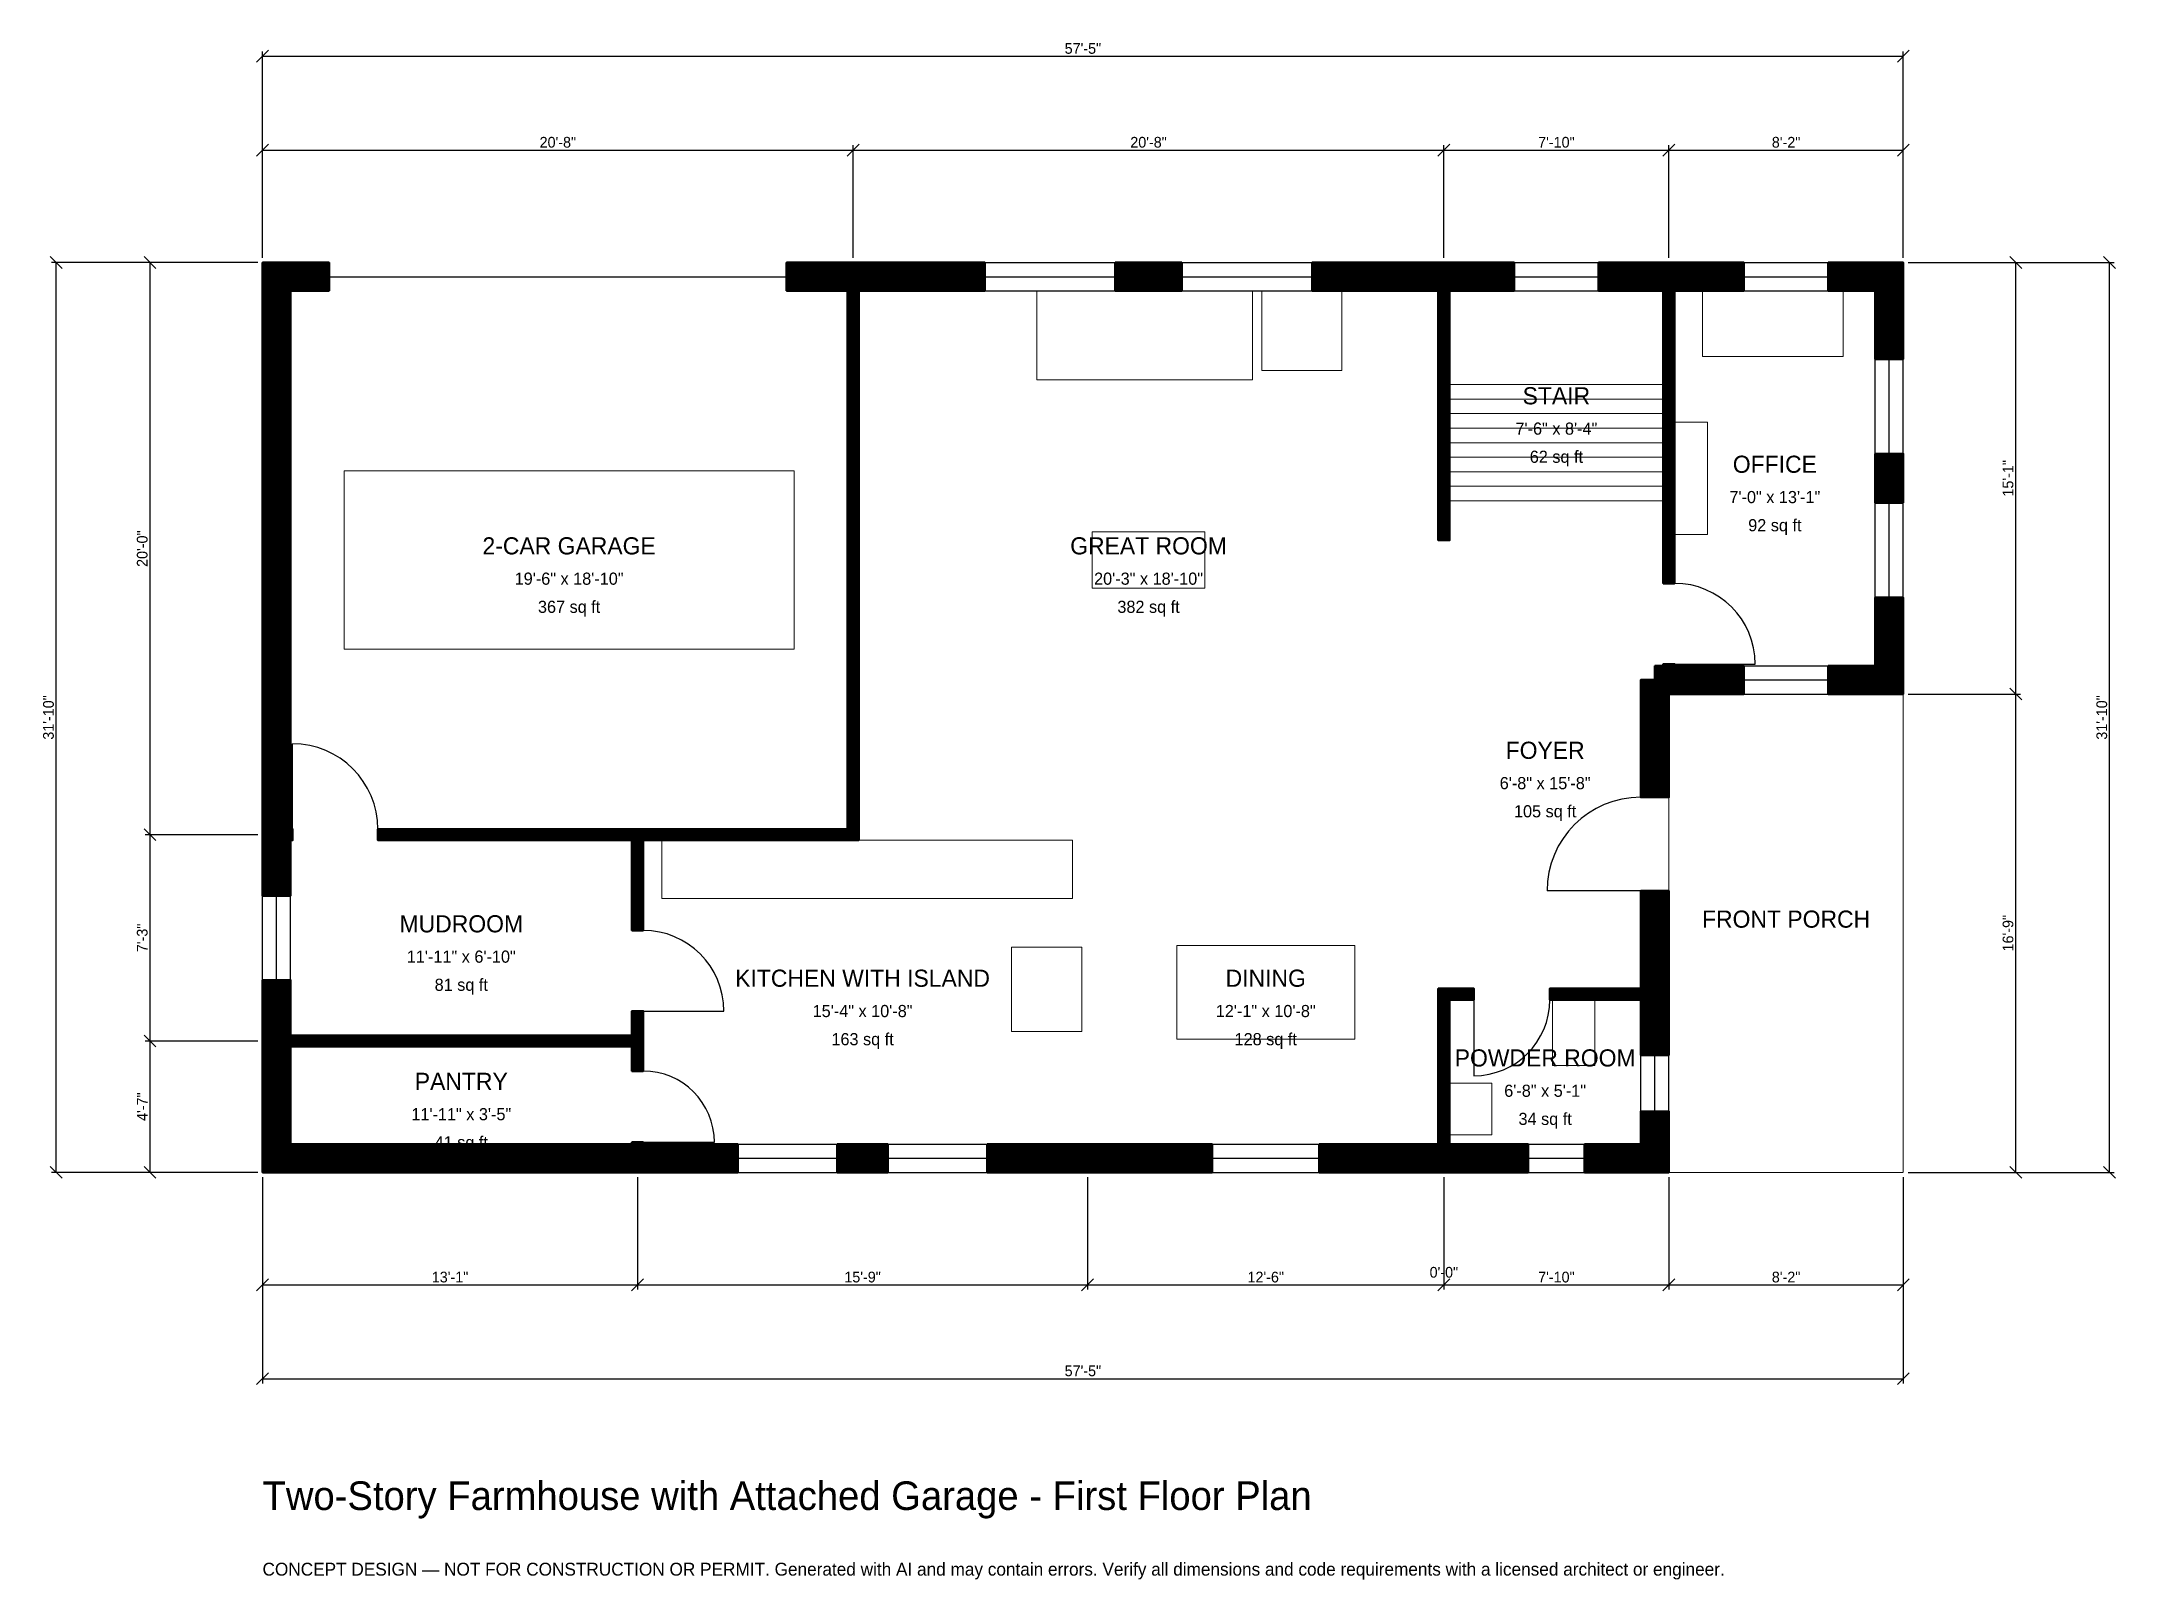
# Model space of a CAD drawing. Header units: inches. Extents: x -93 to 778, y -171 to 475.
import ezdxf
from ezdxf.enums import TextEntityAlignment as Align

# ---------------------------------------------------------------- set-up
doc = ezdxf.new("R2010")
doc.units = ezdxf.units.IN
doc.header["$MEASUREMENT"] = 0
doc.linetypes.add('DASHED', pattern=[0.6, 0.5, -0.1])
for name, color, linetype, lineweight in [('A-ANNO-DIMS', 1, 'Continuous', 13), ('A-ANNO-TEXT', 7, 'Continuous', 18), ('A-AREA-IDEN', 7, 'Continuous', 18), ('A-DOOR', 2, 'Continuous', 25), ('A-FLOR-FIXT', 9, 'Continuous', 13), ('A-FLOR-STRS', 3, 'Continuous', 18), ('A-FURN', 9, 'Continuous', 13), ('A-GLAZ', 4, 'Continuous', 25), ('A-SITE-PAVE', 8, 'Continuous', 13), ('A-WALL', 7, 'Continuous', 50), ('A-WALL-PATT', 8, 'Continuous', 13)]:
    doc.layers.add(name, color=color, linetype=linetype, lineweight=lineweight)
doc.dimstyles.new('PLAN', dxfattribs={"dimtxt": 4.5, "dimasz": 3, "dimexe": 2, "dimexo": 2, "dimgap": 1, "dimtad": 1, "dimdec": 0, "dimlunit": 4, "dimtsz": 2.5, "dimcen": 2.5, "dimclrd": 1, "dimclre": 1, "dimazin": 3, "dimtfac": 1, "dimtmove": 0, "dimatfit": 3})

msp = doc.modelspace()

# ---------------------------------------------------------------- hatches: boundary and pattern name
at = {"layer": 'A-WALL-PATT'}
h = msp.add_hatch(dxfattribs=at)
h.set_pattern_fill('ANSI31', color=8, scale=0.8)
h.paths.add_polyline_path([(159.8425, 0), (159.8425, 0), (155.1181, 0), (155.1181, 0), (151.5748, 0), (11.811, 0), (11.811, 0), (0, 0), (0, 0), (0, 0), (0, 0), (0, 0), (0, 11.811), (0, 11.811), (0, 49.2126), (0, 52.7559), (0, 52.7559), (0, 57.4803), (0, 57.4803), (0, 61.0236), (0, 80.7087), (11.811, 80.7087), (11.811, 61.0236), (11.811, 57.4803), (155.1181, 57.4803), (155.1181, 67.7165), (159.8425, 67.7165), (159.8425, 57.4803), (159.8425, 52.7559), (159.8425, 42.5197), (155.1181, 42.5197), (155.1181, 52.7559), (11.811, 52.7559), (11.811, 49.2126), (11.811, 11.811), (151.5748, 11.811), (155.1181, 11.811), (155.1181, 12.5984), (159.8425, 12.5984), (159.8425, 11.811), (163.3858, 11.811), (199.6063, 11.811), (199.6063, 0), (163.3858, 0), (159.8425, 0)])
h.paths.add_polyline_path([(0, 135.8268), (0, 139.3701), (0, 139.3701), (0, 144.0945), (0, 144.0945), (0, 147.6378), (0, 370.0787), (0, 370.0787), (0, 381.8898), (0, 381.8898), (0, 381.8898), (0, 381.8898), (11.811, 381.8898), (11.811, 381.8898), (27.9528, 381.8898), (27.9528, 370.0787), (11.811, 370.0787), (11.811, 147.6378), (11.811, 144.0945), (12.5984, 144.0945), (12.5984, 139.3701), (11.811, 139.3701), (11.811, 135.8268), (11.811, 116.1417), (0, 116.1417), (0, 135.8268)])
h.paths.add_polyline_path([(242.126, 381.8898), (245.6693, 381.8898), (245.6693, 381.8898), (250.3937, 381.8898), (250.3937, 381.8898), (253.937, 381.8898), (303.3465, 381.8898), (303.3465, 370.0787), (253.937, 370.0787), (250.3937, 370.0787), (250.3937, 144.0945), (250.3937, 139.3701), (245.6693, 139.3701), (159.8425, 139.3701), (159.8425, 101.5748), (155.1181, 101.5748), (155.1181, 139.3701), (48.4252, 139.3701), (48.4252, 144.0945), (155.1181, 144.0945), (159.8425, 144.0945), (245.6693, 144.0945), (245.6693, 370.0787), (242.126, 370.0787), (220.0787, 370.0787), (220.0787, 381.8898), (242.126, 381.8898)])
h.paths.add_polyline_path([(386.0236, 381.8898), (386.0236, 370.0787), (358.0709, 370.0787), (358.0709, 381.8898), (386.0236, 381.8898)])
h.paths.add_polyline_path([(490.1575, 381.8898), (493.7008, 381.8898), (493.7008, 381.8898), (498.4252, 381.8898), (498.4252, 381.8898), (501.9685, 381.8898), (525.5906, 381.8898), (525.5906, 370.0787), (501.9685, 370.0787), (498.4252, 370.0787), (498.4252, 265.3543), (493.7008, 265.3543), (493.7008, 370.0787), (490.1575, 370.0787), (440.748, 370.0787), (440.748, 381.8898), (490.1575, 381.8898)])
h.paths.add_polyline_path([(584.6457, 381.8898), (588.189, 381.8898), (588.189, 381.8898), (592.9134, 381.8898), (592.9134, 381.8898), (596.4567, 381.8898), (622.0472, 381.8898), (622.0472, 370.0787), (596.4567, 370.0787), (592.9134, 370.0787), (592.9134, 270.0787), (592.9134, 265.3543), (592.9134, 247.2441), (588.189, 247.2441), (588.189, 265.3543), (588.189, 270.0787), (588.189, 370.0787), (584.6457, 370.0787), (561.0236, 370.0787), (561.0236, 381.8898), (584.6457, 381.8898)])
h.paths.add_polyline_path([(677.1654, 381.8898), (677.1654, 381.8898), (688.9764, 381.8898), (688.9764, 381.8898), (688.9764, 381.8898), (688.9764, 370.0787), (688.9764, 370.0787), (688.9764, 341.4042), (677.1654, 341.4042), (677.1654, 370.0787), (657.4803, 370.0787), (657.4803, 381.8898), (677.1654, 381.8898)])
h.paths.add_polyline_path([(688.9764, 281.0367), (677.1654, 281.0367), (677.1654, 301.6404), (688.9764, 301.6404), (688.9764, 281.0367)])
h.paths.add_polyline_path([(688.9764, 212.5984), (688.9764, 212.5984), (688.9764, 200.7874), (688.9764, 200.7874), (688.9764, 200.7874), (677.1654, 200.7874), (677.1654, 200.7874), (657.4803, 200.7874), (657.4803, 212.5984), (677.1654, 212.5984), (677.1654, 241.273), (688.9764, 241.273), (688.9764, 212.5984)])
h.paths.add_polyline_path([(592.9134, 200.7874), (592.9134, 200.7874), (590.5512, 200.7874), (590.5512, 198.4252), (590.5512, 198.4252), (590.5512, 157.4803), (578.7402, 157.4803), (578.7402, 206.6929), (584.6457, 206.6929), (584.6457, 212.5984), (588.189, 212.5984), (588.189, 213.3858), (592.9134, 213.3858), (592.9134, 212.5984), (622.0472, 212.5984), (622.0472, 200.7874), (592.9134, 200.7874)])
h.paths.add_polyline_path([(590.5512, 80.7087), (590.5512, 77.1654), (590.5512, 77.1654), (590.5512, 72.4409), (590.5512, 72.4409), (590.5512, 68.8976), (590.5512, 49.2126), (578.7402, 49.2126), (578.7402, 68.8976), (578.7402, 72.4409), (540.5512, 72.4409), (540.5512, 77.1654), (578.7402, 77.1654), (578.7402, 80.7087), (578.7402, 118.1102), (590.5512, 118.1102), (590.5512, 80.7087)])
h.paths.add_polyline_path([(590.5512, 11.811), (590.5512, 11.811), (590.5512, 0), (590.5512, 0), (590.5512, 0), (590.5512, 0), (578.7402, 0), (578.7402, 0), (555.1181, 0), (555.1181, 11.811), (578.7402, 11.811), (578.7402, 25.5906), (590.5512, 25.5906), (590.5512, 11.811)])
h.paths.add_polyline_path([(501.9685, 0), (498.4252, 0), (498.4252, 0), (493.7008, 0), (493.7008, 0), (490.1575, 0), (443.7008, 0), (443.7008, 11.811), (490.1575, 11.811), (493.7008, 11.811), (493.7008, 72.4409), (493.7008, 72.4409), (493.7008, 77.1654), (493.7008, 77.1654), (498.4252, 77.1654), (508.6614, 77.1654), (508.6614, 72.4409), (498.4252, 72.4409), (498.4252, 11.811), (501.9685, 11.811), (531.4961, 11.811), (531.4961, 0), (501.9685, 0)])
h.paths.add_polyline_path([(352.3622, 0), (340.5512, 0), (304.3307, 0), (304.3307, 11.811), (340.5512, 11.811), (352.3622, 11.811), (398.8189, 11.811), (398.8189, 0), (352.3622, 0)])
h.paths.add_polyline_path([(241.3386, 0), (241.3386, 11.811), (262.5984, 11.811), (262.5984, 0), (241.3386, 0)])

# ---------------------------------------------------------------- linework, layer by layer
at = {"layer": 'A-DOOR', "linetype": 'DASHED'}
msp.add_line((27.9528, 375.9843), (220.0787, 375.9843), dxfattribs=at)
at = {"layer": 'A-DOOR'}
for p, q in [((592.9134, 213.3858), (626.7717, 213.3858)), ((12.5984, 144.0945), (12.5984, 179.9213)), ((578.7402, 118.1102), (539.3701, 118.1102)), ((508.6614, 72.4409), (508.6614, 40.5512)), ((159.8425, 67.7165), (193.7008, 67.7165)), ((159.8425, 12.5984), (189.7638, 12.5984))]:
    msp.add_line(p, q, dxfattribs=at)
for centre, radius, start, end in [((592.9134, 213.3858), 33.8583, 0, 90), ((12.5984, 144.0945), 35.8268, 0, 90), ((578.7402, 118.1102), 39.3701, 90, 180), ((159.8425, 67.7165), 33.8583, 0, 90), ((508.6614, 72.4409), 31.8898, 270, 360), ((159.8425, 12.5984), 29.9213, 0, 90)]:
    msp.add_arc(centre, radius, start, end, dxfattribs=at)
at = {"layer": 'A-FLOR-FIXT'}
for points in [[(167.7165, 114.9606), (340.1575, 114.9606), (340.1575, 139.3701), (167.7165, 139.3701)], [(541.7323, 44.8819), (559.4488, 44.8819), (559.4488, 72.4409), (541.7323, 72.4409)], [(498.4252, 15.748), (516.1417, 15.748), (516.1417, 37.4016), (498.4252, 37.4016)]]:
    msp.add_lwpolyline(points, close=True, dxfattribs=at)
at = {"layer": 'A-FLOR-STRS'}
for p, q in [((498.4252, 330.7087), (588.189, 330.7087)), ((498.4252, 324.6063), (588.189, 324.6063)), ((498.4252, 318.5039), (588.189, 318.5039)), ((498.4252, 312.4016), (588.189, 312.4016)), ((498.4252, 306.2992), (588.189, 306.2992)), ((498.4252, 300.1969), (588.189, 300.1969)), ((498.4252, 294.0945), (588.189, 294.0945)), ((498.4252, 287.9921), (588.189, 287.9921)), ((498.4252, 281.8898), (588.189, 281.8898))]:
    msp.add_line(p, q, dxfattribs=at)
at = {"layer": 'A-FURN'}
for points in [[(325.1969, 332.6772), (415.748, 332.6772), (415.748, 370.0787), (325.1969, 370.0787)], [(419.685, 336.6142), (453.1496, 336.6142), (453.1496, 370.0787), (419.685, 370.0787)], [(604.7244, 342.5197), (663.7795, 342.5197), (663.7795, 370.0787), (604.7244, 370.0787)], [(592.9134, 267.7165), (606.6929, 267.7165), (606.6929, 314.9606), (592.9134, 314.9606)], [(34.252, 219.685), (223.2283, 219.685), (223.2283, 294.4882), (34.252, 294.4882)], [(348.4252, 245.2756), (395.6693, 245.2756), (395.6693, 268.8976), (348.4252, 268.8976)], [(314.5669, 59.0551), (344.0945, 59.0551), (344.0945, 94.4882), (314.5669, 94.4882)], [(383.8583, 55.9055), (458.6614, 55.9055), (458.6614, 95.2756), (383.8583, 95.2756)]]:
    msp.add_lwpolyline(points, close=True, dxfattribs=at)
at = {"layer": 'A-GLAZ'}
for p, q in [((303.3465, 381.8898), (358.0709, 381.8898)), ((303.3465, 375.9843), (358.0709, 375.9843)), ((386.0236, 381.8898), (440.748, 381.8898)), ((386.0236, 375.9843), (440.748, 375.9843)), ((525.5906, 381.8898), (561.0236, 381.8898)), ((525.5906, 375.9843), (561.0236, 375.9843)), ((622.0472, 381.8898), (657.4803, 381.8898)), ((622.0472, 375.9843), (657.4803, 375.9843)), ((303.3465, 370.0787), (358.0709, 370.0787)), ((386.0236, 370.0787), (440.748, 370.0787)), ((525.5906, 370.0787), (561.0236, 370.0787)), ((622.0472, 370.0787), (657.4803, 370.0787)), ((677.1654, 301.6404), (677.1654, 341.4042)), ((683.0709, 301.6404), (683.0709, 341.4042)), ((688.9764, 301.6404), (688.9764, 341.4042)), ((677.1654, 241.273), (677.1654, 281.0367)), ((683.0709, 241.273), (683.0709, 281.0367)), ((688.9764, 241.273), (688.9764, 281.0367)), ((622.0472, 212.5984), (657.4803, 212.5984)), ((622.0472, 206.6929), (657.4803, 206.6929)), ((622.0472, 200.7874), (657.4803, 200.7874)), ((0, 80.7087), (0, 116.1417)), ((5.9055, 80.7087), (5.9055, 116.1417)), ((11.811, 80.7087), (11.811, 116.1417)), ((578.7402, 25.5906), (578.7402, 49.2126)), ((584.6457, 25.5906), (584.6457, 49.2126)), ((590.5512, 25.5906), (590.5512, 49.2126)), ((199.6063, 11.811), (241.3386, 11.811)), ((262.5984, 11.811), (304.3307, 11.811)), ((398.8189, 11.811), (443.7008, 11.811)), ((531.4961, 11.811), (555.1181, 11.811)), ((199.6063, 5.9055), (241.3386, 5.9055)), ((199.6063, 0), (241.3386, 0)), ((262.5984, 5.9055), (304.3307, 5.9055)), ((262.5984, 0), (304.3307, 0)), ((398.8189, 5.9055), (443.7008, 5.9055)), ((398.8189, 0), (443.7008, 0)), ((531.4961, 5.9055), (555.1181, 5.9055)), ((531.4961, 0), (555.1181, 0))]:
    msp.add_line(p, q, dxfattribs=at)
at = {"layer": 'A-SITE-PAVE', "linetype": 'DASHED'}
msp.add_lwpolyline([(590.5512, 0), (688.9764, 0), (688.9764, 200.7874), (590.5512, 200.7874)], close=True, dxfattribs=at)
at = {"layer": 'A-WALL'}
for points in [[(0, 135.8268), (0, 139.3701), (0, 139.3701), (0, 144.0945), (0, 144.0945), (0, 147.6378), (0, 370.0787), (0, 370.0787), (0, 381.8898), (0, 381.8898), (0, 381.8898), (0, 381.8898), (11.811, 381.8898), (11.811, 381.8898), (27.9528, 381.8898), (27.9528, 370.0787), (11.811, 370.0787), (11.811, 147.6378), (11.811, 144.0945), (12.5984, 144.0945), (12.5984, 139.3701), (11.811, 139.3701), (11.811, 135.8268), (11.811, 116.1417), (0, 116.1417), (0, 135.8268)], [(242.126, 381.8898), (245.6693, 381.8898), (245.6693, 381.8898), (250.3937, 381.8898), (250.3937, 381.8898), (253.937, 381.8898), (303.3465, 381.8898), (303.3465, 370.0787), (253.937, 370.0787), (250.3937, 370.0787), (250.3937, 144.0945), (250.3937, 139.3701), (245.6693, 139.3701), (159.8425, 139.3701), (159.8425, 101.5748), (155.1181, 101.5748), (155.1181, 139.3701), (48.4252, 139.3701), (48.4252, 144.0945), (155.1181, 144.0945), (159.8425, 144.0945), (245.6693, 144.0945), (245.6693, 370.0787), (242.126, 370.0787), (220.0787, 370.0787), (220.0787, 381.8898), (242.126, 381.8898)], [(386.0236, 381.8898), (386.0236, 370.0787), (358.0709, 370.0787), (358.0709, 381.8898), (386.0236, 381.8898)], [(490.1575, 381.8898), (493.7008, 381.8898), (493.7008, 381.8898), (498.4252, 381.8898), (498.4252, 381.8898), (501.9685, 381.8898), (525.5906, 381.8898), (525.5906, 370.0787), (501.9685, 370.0787), (498.4252, 370.0787), (498.4252, 265.3543), (493.7008, 265.3543), (493.7008, 370.0787), (490.1575, 370.0787), (440.748, 370.0787), (440.748, 381.8898), (490.1575, 381.8898)], [(584.6457, 381.8898), (588.189, 381.8898), (588.189, 381.8898), (592.9134, 381.8898), (592.9134, 381.8898), (596.4567, 381.8898), (622.0472, 381.8898), (622.0472, 370.0787), (596.4567, 370.0787), (592.9134, 370.0787), (592.9134, 270.0787), (592.9134, 265.3543), (592.9134, 247.2441), (588.189, 247.2441), (588.189, 265.3543), (588.189, 270.0787), (588.189, 370.0787), (584.6457, 370.0787), (561.0236, 370.0787), (561.0236, 381.8898), (584.6457, 381.8898)], [(677.1654, 381.8898), (677.1654, 381.8898), (688.9764, 381.8898), (688.9764, 381.8898), (688.9764, 381.8898), (688.9764, 370.0787), (688.9764, 370.0787), (688.9764, 341.4042), (677.1654, 341.4042), (677.1654, 370.0787), (657.4803, 370.0787), (657.4803, 381.8898), (677.1654, 381.8898)], [(688.9764, 281.0367), (677.1654, 281.0367), (677.1654, 301.6404), (688.9764, 301.6404), (688.9764, 281.0367)], [(688.9764, 212.5984), (688.9764, 212.5984), (688.9764, 200.7874), (688.9764, 200.7874), (688.9764, 200.7874), (677.1654, 200.7874), (677.1654, 200.7874), (657.4803, 200.7874), (657.4803, 212.5984), (677.1654, 212.5984), (677.1654, 241.273), (688.9764, 241.273), (688.9764, 212.5984)], [(592.9134, 200.7874), (592.9134, 200.7874), (590.5512, 200.7874), (590.5512, 198.4252), (590.5512, 198.4252), (590.5512, 157.4803), (578.7402, 157.4803), (578.7402, 206.6929), (584.6457, 206.6929), (584.6457, 212.5984), (588.189, 212.5984), (588.189, 213.3858), (592.9134, 213.3858), (592.9134, 212.5984), (622.0472, 212.5984), (622.0472, 200.7874), (592.9134, 200.7874)], [(590.5512, 80.7087), (590.5512, 77.1654), (590.5512, 77.1654), (590.5512, 72.4409), (590.5512, 72.4409), (590.5512, 68.8976), (590.5512, 49.2126), (578.7402, 49.2126), (578.7402, 68.8976), (578.7402, 72.4409), (540.5512, 72.4409), (540.5512, 77.1654), (578.7402, 77.1654), (578.7402, 80.7087), (578.7402, 118.1102), (590.5512, 118.1102), (590.5512, 80.7087)], [(159.8425, 0), (159.8425, 0), (155.1181, 0), (155.1181, 0), (151.5748, 0), (11.811, 0), (11.811, 0), (0, 0), (0, 0), (0, 0), (0, 0), (0, 0), (0, 11.811), (0, 11.811), (0, 49.2126), (0, 52.7559), (0, 52.7559), (0, 57.4803), (0, 57.4803), (0, 61.0236), (0, 80.7087), (11.811, 80.7087), (11.811, 61.0236), (11.811, 57.4803), (155.1181, 57.4803), (155.1181, 67.7165), (159.8425, 67.7165), (159.8425, 57.4803), (159.8425, 52.7559), (159.8425, 42.5197), (155.1181, 42.5197), (155.1181, 52.7559), (11.811, 52.7559), (11.811, 49.2126), (11.811, 11.811), (151.5748, 11.811), (155.1181, 11.811), (155.1181, 12.5984), (159.8425, 12.5984), (159.8425, 11.811), (163.3858, 11.811), (199.6063, 11.811), (199.6063, 0), (163.3858, 0), (159.8425, 0)], [(501.9685, 0), (498.4252, 0), (498.4252, 0), (493.7008, 0), (493.7008, 0), (490.1575, 0), (443.7008, 0), (443.7008, 11.811), (490.1575, 11.811), (493.7008, 11.811), (493.7008, 72.4409), (493.7008, 72.4409), (493.7008, 77.1654), (493.7008, 77.1654), (498.4252, 77.1654), (508.6614, 77.1654), (508.6614, 72.4409), (498.4252, 72.4409), (498.4252, 11.811), (501.9685, 11.811), (531.4961, 11.811), (531.4961, 0), (501.9685, 0)], [(590.5512, 11.811), (590.5512, 11.811), (590.5512, 0), (590.5512, 0), (590.5512, 0), (590.5512, 0), (578.7402, 0), (578.7402, 0), (555.1181, 0), (555.1181, 11.811), (578.7402, 11.811), (578.7402, 25.5906), (590.5512, 25.5906), (590.5512, 11.811)], [(241.3386, 0), (241.3386, 11.811), (262.5984, 11.811), (262.5984, 0), (241.3386, 0)], [(352.3622, 0), (340.5512, 0), (304.3307, 0), (304.3307, 11.811), (340.5512, 11.811), (352.3622, 11.811), (398.8189, 11.811), (398.8189, 0), (352.3622, 0)]]:
    msp.add_lwpolyline(points, close=True, dxfattribs=at)

# ---------------------------------------------------------------- texts
at = {"layer": 'A-ANNO-TEXT'}
for s, height, p in [('Two-Story Farmhouse with Attached Garage - First Floor Plan', 12, (0, -141.7323)), ('CONCEPT DESIGN — NOT FOR CONSTRUCTION OR PERMIT. Generated with AI and may contain errors. Verify all dimensions and code requirements with a licensed architect or engineer.', 5.4, (0, -169.2913))]:
    msp.add_text(s, height=height, dxfattribs=at).set_placement(p)
at = {"layer": 'A-AREA-IDEN'}
for s, height, p in [('STAIR', 7.2, (543.3071, 325.9843)), ('7\'-6" x 8\'-4"', 5.1, (543.3071, 312.2047)), ('62 sq ft', 5.1, (543.3071, 300.3937)), ('OFFICE', 7.2, (635.0394, 297.2441)), ('7\'-0" x 13\'-1"', 5.1, (635.0394, 283.4646)), ('92 sq ft', 5.1, (635.0394, 271.6535)), ('2-CAR GARAGE', 7.2, (128.7402, 262.9921)), ('GREAT ROOM', 7.2, (372.0472, 262.9921)), ('19\'-6" x 18\'-10"', 5.1, (128.7402, 249.2126)), ('20\'-3" x 18\'-10"', 5.1, (372.0472, 249.2126)), ('367 sq ft', 5.1, (128.7402, 237.4016)), ('382 sq ft', 5.1, (372.0472, 237.4016)), ('FOYER', 7.2, (538.5827, 177.1654)), ('6\'-8" x 15\'-8"', 5.1, (538.5827, 163.3858)), ('105 sq ft', 5.1, (538.5827, 151.5748)), ('MUDROOM', 7.2, (83.4646, 104.3307)), ('FRONT PORCH', 7.2, (639.7638, 106.2992)), ('11\'-11" x 6\'-10"', 5.1, (83.4646, 90.5512)), ('81 sq ft', 5.1, (83.4646, 78.7402)), ('KITCHEN WITH ISLAND', 7.2, (251.9685, 81.4961)), ('DINING', 7.2, (421.2598, 81.4961)), ('15\'-4" x 10\'-8"', 5.1, (251.9685, 67.7165)), ('12\'-1" x 10\'-8"', 5.1, (421.2598, 67.7165)), ('163 sq ft', 5.1, (251.9685, 55.9055)), ('128 sq ft', 5.1, (421.2598, 55.9055)), ('POWDER ROOM', 7.2, (538.5827, 48.0315)), ('PANTRY', 7.2, (83.4646, 38.189)), ('6\'-8" x 5\'-1"', 5.1, (538.5827, 34.252)), ('11\'-11" x 3\'-5"', 5.1, (83.4646, 24.4094)), ('34 sq ft', 5.1, (538.5827, 22.4409)), ('41 sq ft', 5.1, (83.4646, 12.5984))]:
    msp.add_text(s, height=height, dxfattribs=at).set_placement(p, align=Align.MIDDLE_CENTER)

# ---------------------------------------------------------------- dimensions: what is measured, and where the dimension line sits
at = {"layer": 'A-ANNO-DIMS'}
for base, p1, p2, text in [((0, 468.5039), (0, 381.8898), (688.9764, 381.8898), '57\'-5"'), ((0, 429.1339), (0, 381.8898), (248.0315, 381.8898), '20\'-8"'), ((248.0315, 429.1339), (248.0315, 381.8898), (496.063, 381.8898), '20\'-8"'), ((496.063, 429.1339), (496.063, 381.8898), (590.5512, 381.8898), '7\'-10"'), ((590.5512, 429.1339), (590.5512, 381.8898), (688.9764, 381.8898), '8\'-2"'), ((0, -47.2441), (0, 0), (157.4803, 0), '13\'-1"'), ((0, -86.6142), (0, 0), (688.9764, 0), '57\'-5"'), ((157.4803, -47.2441), (157.4803, 0), (346.4567, 0), '15\'-9"'), ((346.4567, -47.2441), (346.4567, 0), (496.063, 0), '12\'-6"'), ((496.063, -47.2441), (496.063, 0), (496.063, 0), '0\'-0"'), ((496.063, -47.2441), (496.063, 0), (590.5512, 0), '7\'-10"'), ((590.5512, -47.2441), (590.5512, 0), (688.9764, 0), '8\'-2"')]:
    msp.add_linear_dim(base=base, p1=p1, p2=p2, text=text, dimstyle='PLAN', dxfattribs=at).render()
for base, p1, p2, text in [((-86.6142, 0), (0, 0), (0, 381.8898), '31\'-10"'), ((-47.2441, 141.7323), (0, 141.7323), (0, 381.8898), '20\'-0"'), ((736.2205, 200.7874), (688.9764, 200.7874), (688.9764, 381.8898), '15\'-1"'), ((775.5906, 0), (688.9764, 0), (688.9764, 381.8898), '31\'-10"'), ((736.2205, 0), (688.9764, 0), (688.9764, 200.7874), '16\'-9"'), ((-47.2441, 55.1181), (0, 55.1181), (0, 141.7323), '7\'-3"'), ((-47.2441, 0), (0, 0), (0, 55.1181), '4\'-7"')]:
    msp.add_linear_dim(base=base, p1=p1, p2=p2, angle=90, text=text, dimstyle='PLAN', dxfattribs=at).render()

doc.saveas('drawing.dxf')
